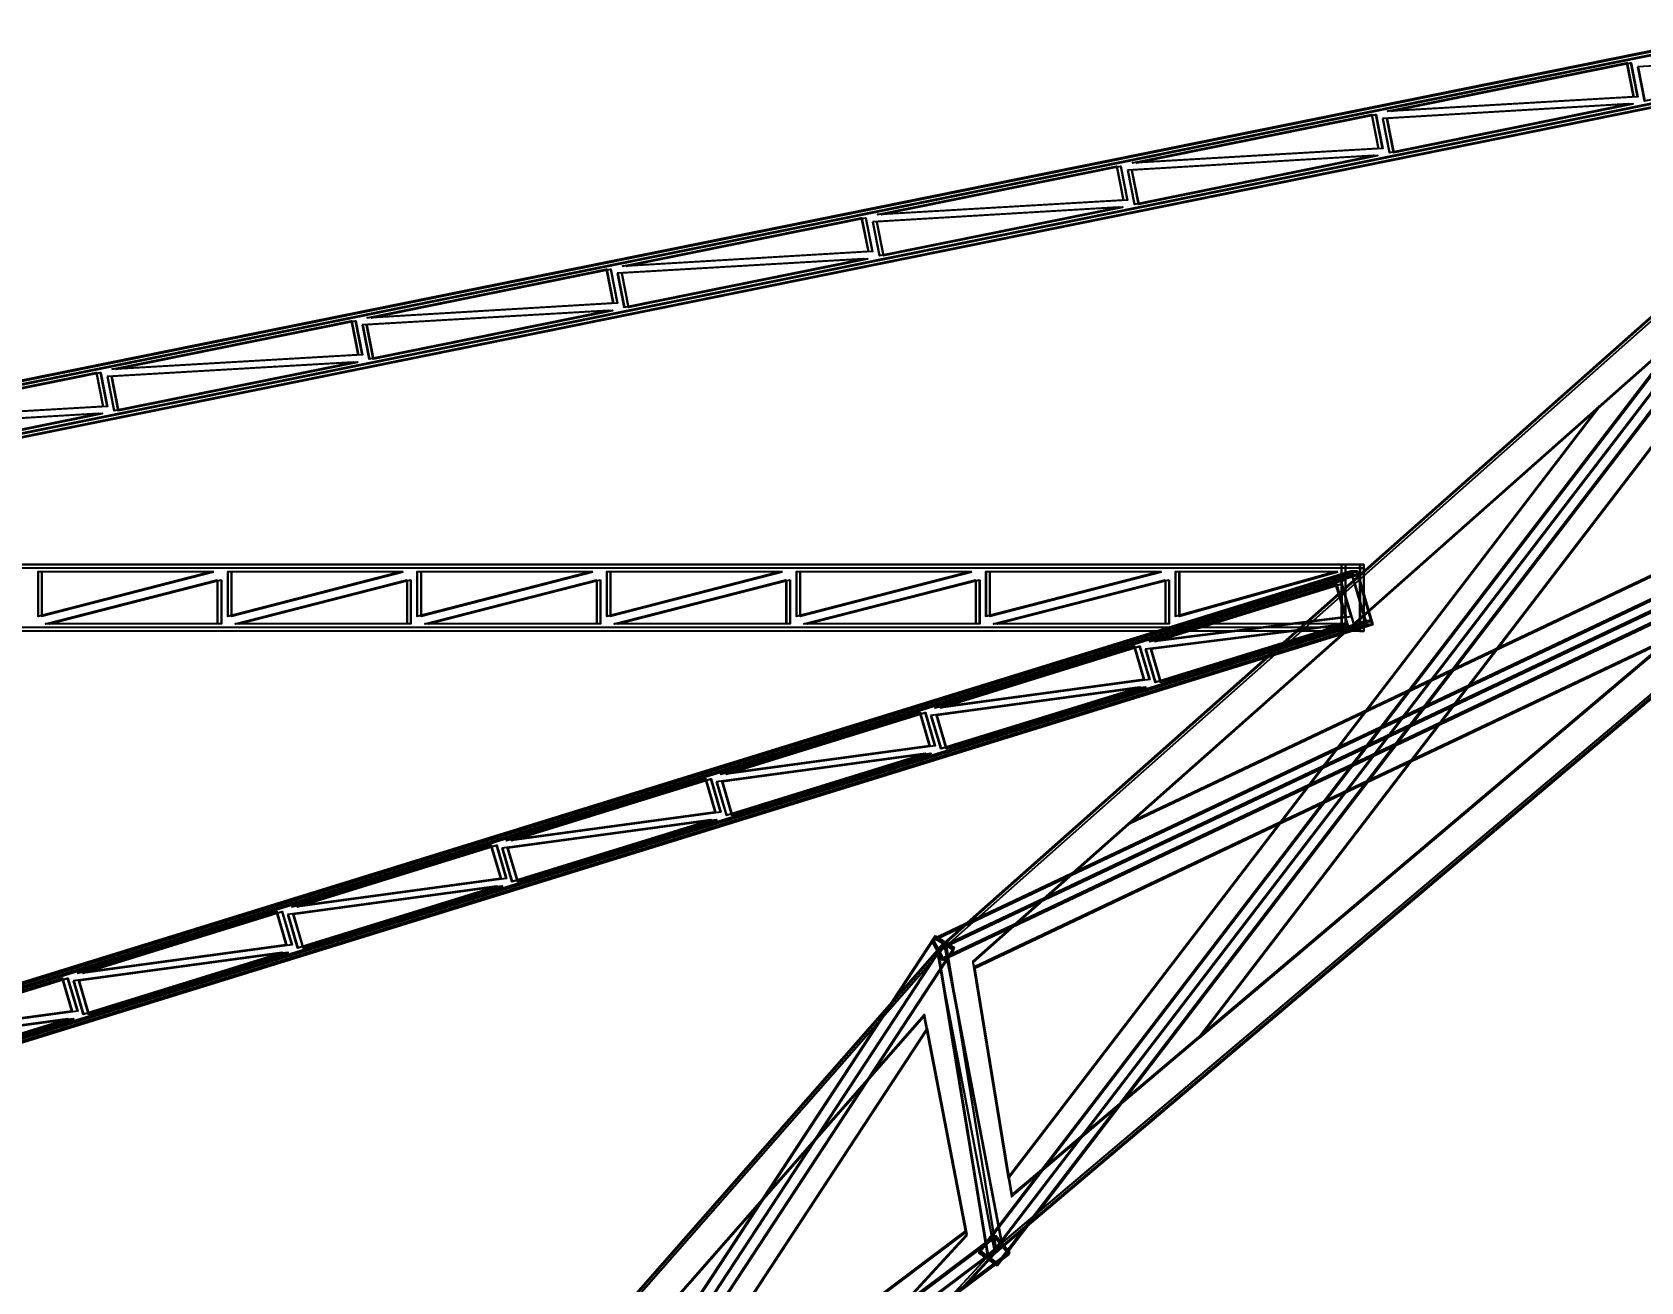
# Model space of a CAD drawing. Header units: millimetres. Extents: x -84906 to 117550, y -3000 to 338000.
# Drawn here: x -24158 to -15471, y 28662 to 35411 of the extents above; entities that cross this region are included whole.
import ezdxf

# ---------------------------------------------------------------- set-up
doc = ezdxf.new("R2010")
doc.units = ezdxf.units.MM
doc.layers.add('D-STR-DIM', color=7, linetype='Continuous', lineweight=13)
doc.layers.add('D-STR-STRC', color=7, linetype='Continuous', lineweight=25)
doc.styles.add('OpenSansCondensed-Light', font='OpenSansCondensed-Light.ttf')
doc.styles.add('TOWER_UNICODE', font='Arial Unicode.ttf')
doc.dimstyles.new('EZDXF', dxfattribs={"dimtxt": 0.25, "dimasz": 0.175, "dimexe": 0.375, "dimexo": 0.125, "dimgap": 0.1, "dimtad": 1, "dimlfac": 100, "dimzin": 12, "dimdsep": 46, "dimtxsty": 'OpenSansCondensed-Light', "dimblk": 'ARCHTICK', "dimcen": 2.5, "dimazin": 3, "dimtfac": 0.5, "dimtmove": 2, "dimatfit": 3})

# ---------------------------------------------------------------- blocks, each defined once
blk = doc.blocks.new('_ARCHTICK')
at = {"color": 0, "linetype": 'BYBLOCK', "const_width": 0.15}
blk.add_lwpolyline([(-0.5, -0.5), (0.5, 0.5)], dxfattribs=at)

msp = doc.modelspace()

# ---------------------------------------------------------------- linework, layer by layer
at = {"layer": 'D-STR-STRC'}
for points in [[(-29302.9, 32502.7), (-12774.6, 35847.1)], [(-29302.9, 32502.7), (-12774.6, 35847.1)], [(-29299, 32483), (-12770.8, 35827.5)], [(-29299, 32483), (-12770.8, 35827.5)], [(-29278.2, 32502.7), (-12749.9, 35847.1)], [(-29278.2, 32502.7), (-12749.9, 35847.1)], [(-29274.3, 32483), (-12746.1, 35827.5)], [(-29274.3, 32483), (-12746.1, 35827.5)], [(-29248.9, 32228.1), (-12720.6, 35572.5)], [(-29248.9, 32228.1), (-12720.6, 35572.5)], [(-29245, 32208.5), (-12716.7, 35552.9)], [(-29245, 32208.5), (-12716.7, 35552.9)], [(-29224.1, 32228.1), (-12695.9, 35572.5)], [(-29224.1, 32228.1), (-12695.9, 35572.5)], [(-29220.3, 32208.5), (-12692, 35552.9)], [(-29220.3, 32208.5), (-12692, 35552.9)], [(-19043.6, 28816.3), (-14484.7, 34767.5)], [(-14483.9, 34772.3), (-19042.8, 28821.1)], [(-19042, 28825.9), (-14483.1, 34777.1)], [(-14482.3, 34781.8), (-19041.2, 28830.6)], [(-19268.7, 30456.7), (-14434.9, 34740.4)], [(-14434.9, 34740.4), (-19268.7, 30456.7)], [(-19265.6, 30437.8), (-14432.1, 34721.5)], [(-14432.1, 34721.5), (-19265.6, 30437.8)], [(-18946.4, 28747.7), (-14387.6, 34698.9)], [(-14386.8, 34703.7), (-18945.7, 28752.5)], [(-18944.9, 28757.3), (-14386, 34708.5)], [(-14385.2, 34713.3), (-18944.1, 28762.1)], [(-19296.4, 30505.7), (-14187.7, 32925)], [(-14187, 32929.8), (-19295.6, 30510.5)], [(-19294.8, 30515.3), (-14186.2, 32934.5)], [(-14188.5, 32920.2), (-19297.1, 30500.9)], [(-18996.9, 28808.1), (-14162.9, 32894.9)], [(-14162.9, 32894.9), (-18996.9, 28808.1)], [(-18993.8, 28789.2), (-14160.1, 32876)], [(-14160.1, 32876), (-18993.8, 28789.2)], [(-14134, 32817.4), (-19242.6, 30398.2)], [(-19241.8, 30402.9), (-14133.2, 32822.2)], [(-14132.4, 32827), (-19241, 30407.7)], [(-19240.2, 30412.5), (-14131.6, 32831.8)], [(-30930.1, 28199.2), (-17036.6, 32499.2)], [(-30930.1, 28199.2), (-17036.6, 32499.2)], [(-30897, 28199.2), (-17003.5, 32499.2)], [(-30897, 28199.2), (-17003.5, 32499.2)], [(-16988.9, 32535.6), (-29272.7, 32535.6)], [(-16988.9, 32535.6), (-29272.7, 32535.6)], [(-16988.9, 32515.6), (-29272.7, 32515.6)], [(-16988.9, 32515.6), (-29272.7, 32515.6)], [(-16966.7, 32535.6), (-29250.5, 32535.6)], [(-16966.7, 32535.6), (-29250.5, 32535.6)], [(-16966.7, 32515.6), (-29250.5, 32515.6)], [(-16966.7, 32515.6), (-29250.5, 32515.6)], [(-17130, 32470.3), (-17036.6, 32499.2)], [(-17130, 32470.3), (-17036.6, 32499.2)], [(-17096.9, 32470.3), (-17003.5, 32499.2)], [(-17096.9, 32470.3), (-17003.5, 32499.2)], [(-16988.9, 32535.6), (-17088.1, 32535.6)], [(-16988.9, 32535.6), (-17088.1, 32535.6)], [(-16966.7, 32535.6), (-17065.9, 32535.6)], [(-16966.7, 32535.6), (-17065.9, 32535.6)], [(-30924.4, 28180), (-17031, 32480)], [(-30924.4, 28180), (-17031, 32480)], [(-30891.4, 28180), (-16997.9, 32480)], [(-30891.4, 28180), (-16997.9, 32480)], [(-30851.1, 27931.1), (-16957.7, 32231.1)], [(-30851.1, 27931.1), (-16957.7, 32231.1)], [(-30818.1, 27931.1), (-16924.6, 32231.1)], [(-30818.1, 27931.1), (-16924.6, 32231.1)], [(-30845.5, 27912), (-16952, 32212)], [(-30845.5, 27912), (-16952, 32212)], [(-30812.4, 27912), (-16919, 32212)], [(-30812.4, 27912), (-16919, 32212)], [(-16988.9, 32195.6), (-29272.7, 32195.6)], [(-16988.9, 32195.6), (-29272.7, 32195.6)], [(-16988.9, 32175.6), (-29272.7, 32175.6)], [(-16988.9, 32175.6), (-29272.7, 32175.6)], [(-16966.7, 32195.6), (-29250.5, 32195.6)], [(-16966.7, 32195.6), (-29250.5, 32195.6)], [(-16966.7, 32175.6), (-29250.5, 32175.6)], [(-16966.7, 32175.6), (-29250.5, 32175.6)], [(-16988.9, 32175.6), (-17088.1, 32175.6)], [(-16988.9, 32175.6), (-17088.1, 32175.6)], [(-16966.7, 32175.6), (-17065.9, 32175.6)], [(-16966.7, 32175.6), (-17065.9, 32175.6)], [(-17045.4, 32183.1), (-16952, 32212)], [(-17045.4, 32183.1), (-16952, 32212)], [(-17012.3, 32183.1), (-16919, 32212)], [(-17012.3, 32183.1), (-16919, 32212)], [(-24058.6, 24992.7), (-19232.1, 30492.2)], [(-19232.1, 30492.2), (-24058.6, 24992.7)], [(-23798.6, 23638.8), (-19284.5, 30515.9)], [(-19283.5, 30520.8), (-23797.6, 23643.7)], [(-23796.6, 23648.5), (-19282.5, 30525.6)], [(-19281.6, 30530.5), (-23795.7, 23653.4)], [(-19270.6, 30447.6), (-19232, 30491.6)], [(-19232, 30491.6), (-19270.6, 30447.6)], [(-19270.6, 30447.3), (-19232, 30491.3)], [(-19232, 30491.3), (-19270.6, 30447.3)], [(-19268.6, 30456.1), (-19224.5, 30495.1)], [(-19224.5, 30495.1), (-19268.6, 30456.1)], [(-19268.5, 30455.9), (-19224.5, 30494.9)], [(-19224.5, 30494.9), (-19268.5, 30455.9)], [(-24054.3, 24973.9), (-19228.5, 30473.4)], [(-19228.5, 30473.4), (-24054.3, 24973.9)], [(-23696.8, 23576.8), (-19182.7, 30453.8)], [(-19181.7, 30458.7), (-23695.8, 23581.6)], [(-23694.8, 23586.5), (-19180.7, 30463.5)], [(-19179.7, 30468.4), (-23693.8, 23591.3)], [(-18958.8, 28899.3), (-24097.7, 25030.5)], [(-24096.7, 25035.4), (-18957.9, 28904.2)], [(-18956.9, 28909), (-24095.7, 25040.2)], [(-24094.8, 25045.1), (-18955.9, 28913.9)], [(-23750.5, 23633.8), (-18923.3, 28880.2)], [(-18923.3, 28880.2), (-23750.5, 23633.8)], [(-23746.2, 23615.1), (-18919.7, 28861.5)], [(-18919.7, 28861.5), (-23746.2, 23615.1)], [(-18958.5, 28820.3), (-18919.9, 28862.3)], [(-18919.9, 28862.3), (-18958.5, 28820.3)], [(-18958.5, 28820.1), (-18919.8, 28862.1)], [(-18919.8, 28862.1), (-18958.5, 28820.1)], [(-18883.5, 28809), (-24022.4, 24940.2)], [(-24021.4, 24945.1), (-18882.6, 28813.9)], [(-18881.6, 28818.7), (-24020.5, 24949.9)], [(-24019.5, 24954.8), (-18880.6, 28823.6)], [(-18993.9, 28790), (-18949.9, 28827.3)], [(-18949.9, 28827.3), (-18993.9, 28790)], [(-18993.9, 28789.8), (-18949.9, 28827)], [(-18949.9, 28827), (-18993.9, 28789.8)]]:
    msp.add_lwpolyline(points, dxfattribs=at)
for points in [[(-29302.9, 32502.7), (-29245, 32208.5), (-12716.7, 35552.9), (-12774.6, 35847.1)], [(-29302.9, 32502.7), (-29245, 32208.5), (-12716.7, 35552.9), (-12774.6, 35847.1)], [(-29300.3, 32502.7), (-29242.4, 32208.5), (-12714.1, 35552.9), (-12772, 35847.1)], [(-29300.3, 32502.7), (-29242.4, 32208.5), (-12714.1, 35552.9), (-12772, 35847.1)], [(-29280.8, 32502.7), (-29222.9, 32208.5), (-12694.7, 35552.9), (-12752.6, 35847.1)], [(-29280.8, 32502.7), (-29222.9, 32208.5), (-12694.7, 35552.9), (-12752.6, 35847.1)], [(-29278.2, 32502.7), (-29220.3, 32208.5), (-12692, 35552.9), (-12749.9, 35847.1)], [(-29278.2, 32502.7), (-29220.3, 32208.5), (-12692, 35552.9), (-12749.9, 35847.1)], [(-15488.7, 35223.5), (-15452.6, 35040.1), (-14160.3, 35301.6)], [(-15488.7, 35223.5), (-15452.6, 35040.1), (-14160.3, 35301.6)], [(-15486, 35223.5), (-15449.9, 35040.1), (-14157.7, 35301.6)], [(-15486, 35223.5), (-15449.9, 35040.1), (-14157.7, 35301.6)], [(-16840.5, 34983.6), (-15548.2, 35245.1), (-15512.1, 35061.7)], [(-16840.5, 34983.6), (-15548.2, 35245.1), (-15512.1, 35061.7)], [(-16837.8, 34983.6), (-15545.6, 35245.1), (-15509.5, 35061.7)], [(-16837.8, 34983.6), (-15545.6, 35245.1), (-15509.5, 35061.7)], [(-16818.4, 34983.6), (-15526.2, 35245.1), (-15490.1, 35061.7)], [(-16818.4, 34983.6), (-15526.2, 35245.1), (-15490.1, 35061.7)], [(-16815.8, 34983.6), (-15523.5, 35245.1), (-15487.4, 35061.7)], [(-16815.8, 34983.6), (-15523.5, 35245.1), (-15487.4, 35061.7)], [(-16866, 34944.8), (-16829.9, 34761.4), (-15537.7, 35022.9)], [(-16866, 34944.8), (-16829.9, 34761.4), (-15537.7, 35022.9)], [(-16863.4, 34944.8), (-16827.3, 34761.4), (-15535, 35022.9)], [(-16863.4, 34944.8), (-16827.3, 34761.4), (-15535, 35022.9)], [(-16843.9, 34944.8), (-16807.8, 34761.4), (-15515.6, 35022.9)], [(-16843.9, 34944.8), (-16807.8, 34761.4), (-15515.6, 35022.9)], [(-16841.3, 34944.8), (-16805.2, 34761.4), (-15513, 35022.9)], [(-16841.3, 34944.8), (-16805.2, 34761.4), (-15513, 35022.9)], [(-18217.8, 34704.9), (-16925.6, 34966.4), (-16889.5, 34783)], [(-18217.8, 34704.9), (-16925.6, 34966.4), (-16889.5, 34783)], [(-18215.2, 34704.9), (-16923, 34966.4), (-16886.9, 34783)], [(-18215.2, 34704.9), (-16923, 34966.4), (-16886.9, 34783)], [(-18195.7, 34704.9), (-16903.5, 34966.4), (-16867.4, 34783)], [(-18195.7, 34704.9), (-16903.5, 34966.4), (-16867.4, 34783)], [(-18193.1, 34704.9), (-16900.9, 34966.4), (-16864.8, 34783)], [(-18193.1, 34704.9), (-16900.9, 34966.4), (-16864.8, 34783)], [(-19595.2, 34426.2), (-18302.9, 34687.7), (-18266.8, 34504.3)], [(-19595.2, 34426.2), (-18302.9, 34687.7), (-18266.8, 34504.3)], [(-19592.5, 34426.2), (-18300.3, 34687.7), (-18264.2, 34504.3)], [(-19592.5, 34426.2), (-18300.3, 34687.7), (-18264.2, 34504.3)], [(-19573.1, 34426.2), (-18280.9, 34687.7), (-18244.8, 34504.3)], [(-19573.1, 34426.2), (-18280.9, 34687.7), (-18244.8, 34504.3)], [(-19570.5, 34426.2), (-18278.2, 34687.7), (-18242.1, 34504.3)], [(-19570.5, 34426.2), (-18278.2, 34687.7), (-18242.1, 34504.3)], [(-18994.6, 28784.4), (-19269.5, 30451.9), (-14435.7, 34735.6)], [(-14160.9, 32871.2), (-14435.7, 34735.6), (-19269.5, 30451.9)], [(-19268.7, 30456.7), (-14160.1, 32876), (-14434.9, 34740.4)], [(-18993.8, 28789.2), (-19268.7, 30456.7), (-14434.9, 34740.4)], [(-14434.9, 34740.4), (-18993.8, 28789.2), (-19268.7, 30456.7)], [(-14160.1, 32876), (-14434.9, 34740.4), (-19268.7, 30456.7)], [(-19267.9, 30461.5), (-14159.3, 32880.8), (-14434.1, 34745.2)], [(-14434.1, 34745.2), (-18993, 28794), (-19267.9, 30461.5)], [(-18994.6, 28784.4), (-14435.7, 34735.6), (-14160.9, 32871.2)], [(-18993.8, 28789.2), (-14434.9, 34740.4), (-14160.1, 32876)], [(-14434.9, 34740.4), (-14160.1, 32876), (-18993.8, 28789.2)], [(-14434.1, 34745.2), (-14159.3, 32880.8), (-18993, 28794)], [(-18243.4, 34666.1), (-18207.3, 34482.7), (-16915, 34744.2)], [(-18243.4, 34666.1), (-18207.3, 34482.7), (-16915, 34744.2)], [(-18240.7, 34666.1), (-18204.6, 34482.7), (-16912.4, 34744.2)], [(-18240.7, 34666.1), (-18204.6, 34482.7), (-16912.4, 34744.2)], [(-18221.3, 34666.1), (-18185.2, 34482.7), (-16893, 34744.2)], [(-18221.3, 34666.1), (-18185.2, 34482.7), (-16893, 34744.2)], [(-18218.7, 34666.1), (-18182.6, 34482.7), (-16890.3, 34744.2)], [(-18218.7, 34666.1), (-18182.6, 34482.7), (-16890.3, 34744.2)], [(-20972.5, 34147.5), (-19680.3, 34409), (-19644.2, 34225.6)], [(-20972.5, 34147.5), (-19680.3, 34409), (-19644.2, 34225.6)], [(-20969.9, 34147.5), (-19677.7, 34409), (-19641.6, 34225.6)], [(-20969.9, 34147.5), (-19677.7, 34409), (-19641.6, 34225.6)], [(-20950.5, 34147.5), (-19658.2, 34409), (-19622.1, 34225.6)], [(-20950.5, 34147.5), (-19658.2, 34409), (-19622.1, 34225.6)], [(-20947.8, 34147.5), (-19655.6, 34409), (-19619.5, 34225.6)], [(-20947.8, 34147.5), (-19655.6, 34409), (-19619.5, 34225.6)], [(-19620.7, 34387.4), (-19584.6, 34204), (-18292.4, 34465.5)], [(-19620.7, 34387.4), (-19584.6, 34204), (-18292.4, 34465.5)], [(-19618.1, 34387.4), (-19582, 34204), (-18289.8, 34465.5)], [(-19618.1, 34387.4), (-19582, 34204), (-18289.8, 34465.5)], [(-19598.7, 34387.4), (-19562.6, 34204), (-18270.3, 34465.5)], [(-19598.7, 34387.4), (-19562.6, 34204), (-18270.3, 34465.5)], [(-19596, 34387.4), (-19559.9, 34204), (-18267.7, 34465.5)], [(-19596, 34387.4), (-19559.9, 34204), (-18267.7, 34465.5)], [(-14356.8, 32971.3), (-14565.2, 34384.8), (-18229.9, 31137.1)], [(-18229.1, 31141.9), (-14356, 32976.1), (-14564.4, 34389.6)], [(-14356, 32976.1), (-14564.4, 34389.6), (-18229.1, 31141.9)], [(-18228.3, 31146.7), (-14355.2, 32980.9), (-14563.6, 34394.4)], [(-17855.1, 29978.9), (-14551.4, 34291.6), (-14352.2, 32940.5)], [(-17854.3, 29983.7), (-14550.6, 34296.4), (-14351.4, 32945.3)], [(-14550.6, 34296.4), (-14351.4, 32945.3), (-17854.3, 29983.7)], [(-14549.8, 34301.2), (-14350.7, 32950.1), (-17853.5, 29988.5)], [(-20998.1, 34108.7), (-20962, 33925.3), (-19669.7, 34186.8)], [(-20998.1, 34108.7), (-20962, 33925.3), (-19669.7, 34186.8)], [(-20995.4, 34108.7), (-20959.3, 33925.3), (-19667.1, 34186.8)], [(-20995.4, 34108.7), (-20959.3, 33925.3), (-19667.1, 34186.8)], [(-20976, 34108.7), (-20939.9, 33925.3), (-19647.7, 34186.8)], [(-20976, 34108.7), (-20939.9, 33925.3), (-19647.7, 34186.8)], [(-20973.4, 34108.7), (-20937.3, 33925.3), (-19645, 34186.8)], [(-20973.4, 34108.7), (-20937.3, 33925.3), (-19645, 34186.8)], [(-22349.9, 33868.8), (-21057.7, 34130.3), (-21021.6, 33946.9)], [(-22349.9, 33868.8), (-21057.7, 34130.3), (-21021.6, 33946.9)], [(-22347.3, 33868.8), (-21055, 34130.3), (-21018.9, 33946.9)], [(-22347.3, 33868.8), (-21055, 34130.3), (-21018.9, 33946.9)], [(-22327.8, 33868.8), (-21035.6, 34130.3), (-20999.5, 33946.9)], [(-22327.8, 33868.8), (-21035.6, 34130.3), (-20999.5, 33946.9)], [(-22325.2, 33868.8), (-21032.9, 34130.3), (-20996.8, 33946.9)], [(-22325.2, 33868.8), (-21032.9, 34130.3), (-20996.8, 33946.9)], [(-22375.4, 33830), (-22339.3, 33646.6), (-21047.1, 33908.1)], [(-22375.4, 33830), (-22339.3, 33646.6), (-21047.1, 33908.1)], [(-22372.8, 33830), (-22336.7, 33646.6), (-21044.5, 33908.1)], [(-22372.8, 33830), (-22336.7, 33646.6), (-21044.5, 33908.1)], [(-22353.4, 33830), (-22317.3, 33646.6), (-21025, 33908.1)], [(-22353.4, 33830), (-22317.3, 33646.6), (-21025, 33908.1)], [(-22350.7, 33830), (-22314.6, 33646.6), (-21022.4, 33908.1)], [(-22350.7, 33830), (-22314.6, 33646.6), (-21022.4, 33908.1)], [(-23727.2, 33590.1), (-22435, 33851.6), (-22398.9, 33668.2)], [(-23727.2, 33590.1), (-22435, 33851.6), (-22398.9, 33668.2)], [(-23724.6, 33590.1), (-22432.4, 33851.6), (-22396.3, 33668.2)], [(-23724.6, 33590.1), (-22432.4, 33851.6), (-22396.3, 33668.2)], [(-23705.2, 33590.1), (-22412.9, 33851.6), (-22376.8, 33668.2)], [(-23705.2, 33590.1), (-22412.9, 33851.6), (-22376.8, 33668.2)], [(-23702.5, 33590.1), (-22410.3, 33851.6), (-22374.2, 33668.2)], [(-23702.5, 33590.1), (-22410.3, 33851.6), (-22374.2, 33668.2)], [(-23752.8, 33551.3), (-23716.7, 33367.9), (-22424.5, 33629.4)], [(-23752.8, 33551.3), (-23716.7, 33367.9), (-22424.5, 33629.4)], [(-23750.2, 33551.3), (-23714.1, 33367.9), (-22421.8, 33629.4)], [(-23750.2, 33551.3), (-23714.1, 33367.9), (-22421.8, 33629.4)], [(-23730.7, 33551.3), (-23694.6, 33367.9), (-22402.4, 33629.4)], [(-23730.7, 33551.3), (-23694.6, 33367.9), (-22402.4, 33629.4)], [(-23728.1, 33551.3), (-23692, 33367.9), (-22399.7, 33629.4)], [(-23728.1, 33551.3), (-23692, 33367.9), (-22399.7, 33629.4)], [(-25104.6, 33311.4), (-23812.4, 33572.9), (-23776.3, 33389.5)], [(-25104.6, 33311.4), (-23812.4, 33572.9), (-23776.3, 33389.5)], [(-25102, 33311.4), (-23809.7, 33572.9), (-23773.6, 33389.5)], [(-25102, 33311.4), (-23809.7, 33572.9), (-23773.6, 33389.5)], [(-25082.5, 33311.4), (-23790.3, 33572.9), (-23754.2, 33389.5)], [(-25082.5, 33311.4), (-23790.3, 33572.9), (-23754.2, 33389.5)], [(-25079.9, 33311.4), (-23787.7, 33572.9), (-23751.6, 33389.5)], [(-25079.9, 33311.4), (-23787.7, 33572.9), (-23751.6, 33389.5)], [(-18884.9, 29220.5), (-19077.1, 30386.3), (-15697.7, 33381.2)], [(-18884.1, 29225.3), (-19076.3, 30391.1), (-15696.9, 33386)], [(-15696.9, 33386), (-18884.1, 29225.3), (-19076.3, 30391.1)], [(-15696.1, 33390.8), (-18883.3, 29230.1), (-19075.5, 30395.9)], [(-25130.2, 33272.6), (-25094.1, 33089.2), (-23801.8, 33350.7)], [(-25130.2, 33272.6), (-25094.1, 33089.2), (-23801.8, 33350.7)], [(-25127.5, 33272.6), (-25091.4, 33089.2), (-23799.2, 33350.7)], [(-25127.5, 33272.6), (-25091.4, 33089.2), (-23799.2, 33350.7)], [(-25108.1, 33272.6), (-25072, 33089.2), (-23779.7, 33350.7)], [(-25108.1, 33272.6), (-25072, 33089.2), (-23779.7, 33350.7)], [(-25105.4, 33272.6), (-25069.3, 33089.2), (-23777.1, 33350.7)], [(-25105.4, 33272.6), (-25069.3, 33089.2), (-23777.1, 33350.7)], [(-14160.9, 32871.2), (-19269.5, 30451.9), (-18994.6, 28784.4)], [(-19268.7, 30456.7), (-18993.8, 28789.2), (-14160.1, 32876)], [(-14160.1, 32876), (-19268.7, 30456.7), (-18993.8, 28789.2)], [(-19267.9, 30461.5), (-18993, 28794), (-14159.3, 32880.8)], [(-30930.1, 28199.2), (-30845.5, 27912), (-16952, 32212), (-17036.6, 32499.2)], [(-30930.1, 28199.2), (-30845.5, 27912), (-16952, 32212), (-17036.6, 32499.2)], [(-30926.5, 28199.2), (-30842, 27912), (-16948.5, 32212), (-17033.1, 32499.2)], [(-30926.5, 28199.2), (-30842, 27912), (-16948.5, 32212), (-17033.1, 32499.2)], [(-30900.5, 28199.2), (-30816, 27912), (-16922.5, 32212), (-17007.1, 32499.2)], [(-30900.5, 28199.2), (-30816, 27912), (-16922.5, 32212), (-17007.1, 32499.2)], [(-30897, 28199.2), (-30812.4, 27912), (-16919, 32212), (-17003.5, 32499.2)], [(-30897, 28199.2), (-30812.4, 27912), (-16919, 32212), (-17003.5, 32499.2)], [(-16988.9, 32535.6), (-16988.9, 32175.6), (-29272.7, 32175.6), (-29272.7, 32535.6)], [(-16988.9, 32535.6), (-16988.9, 32175.6), (-29272.7, 32175.6), (-29272.7, 32535.6)], [(-16986.9, 32535.6), (-16986.9, 32175.6), (-29270.7, 32175.6), (-29270.7, 32535.6)], [(-16986.9, 32535.6), (-16986.9, 32175.6), (-29270.7, 32175.6), (-29270.7, 32535.6)], [(-16968.6, 32535.6), (-16968.6, 32175.6), (-29252.4, 32175.6), (-29252.4, 32535.6)], [(-16968.6, 32535.6), (-16968.6, 32175.6), (-29252.4, 32175.6), (-29252.4, 32535.6)], [(-16966.7, 32535.6), (-16966.7, 32175.6), (-29250.5, 32175.6), (-29250.5, 32535.6)], [(-16966.7, 32535.6), (-16966.7, 32175.6), (-29250.5, 32175.6), (-29250.5, 32535.6)], [(-23199.8, 32495.6), (-24127.2, 32495.6), (-24127.2, 32257.6)], [(-23199.8, 32495.6), (-24127.2, 32495.6), (-24127.2, 32257.6)], [(-23197.8, 32495.6), (-24125.2, 32495.6), (-24125.2, 32257.6)], [(-23197.8, 32495.6), (-24125.2, 32495.6), (-24125.2, 32257.6)], [(-23179.5, 32495.6), (-24106.9, 32495.6), (-24106.9, 32257.6)], [(-23179.5, 32495.6), (-24106.9, 32495.6), (-24106.9, 32257.6)], [(-23177.5, 32495.6), (-24104.9, 32495.6), (-24104.9, 32257.6)], [(-23177.5, 32495.6), (-24104.9, 32495.6), (-24104.9, 32257.6)], [(-22176.1, 32495.6), (-23103.5, 32495.6), (-23103.5, 32257.6)], [(-22176.1, 32495.6), (-23103.5, 32495.6), (-23103.5, 32257.6)], [(-22174.1, 32495.6), (-23101.5, 32495.6), (-23101.5, 32257.6)], [(-22174.1, 32495.6), (-23101.5, 32495.6), (-23101.5, 32257.6)], [(-22155.9, 32495.6), (-23083.2, 32495.6), (-23083.2, 32257.6)], [(-22155.9, 32495.6), (-23083.2, 32495.6), (-23083.2, 32257.6)], [(-22153.9, 32495.6), (-23081.3, 32495.6), (-23081.3, 32257.6)], [(-22153.9, 32495.6), (-23081.3, 32495.6), (-23081.3, 32257.6)], [(-21152.5, 32495.6), (-22079.9, 32495.6), (-22079.9, 32257.6)], [(-21152.5, 32495.6), (-22079.9, 32495.6), (-22079.9, 32257.6)], [(-21150.5, 32495.6), (-22077.9, 32495.6), (-22077.9, 32257.6)], [(-21150.5, 32495.6), (-22077.9, 32495.6), (-22077.9, 32257.6)], [(-21132.2, 32495.6), (-22059.6, 32495.6), (-22059.6, 32257.6)], [(-21132.2, 32495.6), (-22059.6, 32495.6), (-22059.6, 32257.6)], [(-21130.2, 32495.6), (-22057.6, 32495.6), (-22057.6, 32257.6)], [(-21130.2, 32495.6), (-22057.6, 32495.6), (-22057.6, 32257.6)], [(-20128.8, 32495.6), (-21056.2, 32495.6), (-21056.2, 32257.6)], [(-20128.8, 32495.6), (-21056.2, 32495.6), (-21056.2, 32257.6)], [(-20126.8, 32495.6), (-21054.2, 32495.6), (-21054.2, 32257.6)], [(-20126.8, 32495.6), (-21054.2, 32495.6), (-21054.2, 32257.6)], [(-20108.6, 32495.6), (-21035.9, 32495.6), (-21035.9, 32257.6)], [(-20108.6, 32495.6), (-21035.9, 32495.6), (-21035.9, 32257.6)], [(-20106.6, 32495.6), (-21034, 32495.6), (-21034, 32257.6)], [(-20106.6, 32495.6), (-21034, 32495.6), (-21034, 32257.6)], [(-19105.2, 32495.6), (-20032.6, 32495.6), (-20032.6, 32257.6)], [(-19105.2, 32495.6), (-20032.6, 32495.6), (-20032.6, 32257.6)], [(-19103.2, 32495.6), (-20030.6, 32495.6), (-20030.6, 32257.6)], [(-19103.2, 32495.6), (-20030.6, 32495.6), (-20030.6, 32257.6)], [(-19084.9, 32495.6), (-20012.3, 32495.6), (-20012.3, 32257.6)], [(-19084.9, 32495.6), (-20012.3, 32495.6), (-20012.3, 32257.6)], [(-19082.9, 32495.6), (-20010.3, 32495.6), (-20010.3, 32257.6)], [(-19082.9, 32495.6), (-20010.3, 32495.6), (-20010.3, 32257.6)], [(-18081.5, 32495.6), (-19008.9, 32495.6), (-19008.9, 32257.6)], [(-18081.5, 32495.6), (-19008.9, 32495.6), (-19008.9, 32257.6)], [(-18079.5, 32495.6), (-19006.9, 32495.6), (-19006.9, 32257.6)], [(-18079.5, 32495.6), (-19006.9, 32495.6), (-19006.9, 32257.6)], [(-18061.2, 32495.6), (-18988.6, 32495.6), (-18988.6, 32257.6)], [(-18061.2, 32495.6), (-18988.6, 32495.6), (-18988.6, 32257.6)], [(-18059.3, 32495.6), (-18986.7, 32495.6), (-18986.7, 32257.6)], [(-18059.3, 32495.6), (-18986.7, 32495.6), (-18986.7, 32257.6)], [(-17129.8, 32495.6), (-17985.3, 32495.6), (-17985.3, 32257.6)], [(-17129.8, 32495.6), (-17985.3, 32495.6), (-17985.3, 32257.6)], [(-17127.8, 32495.6), (-17983.3, 32495.6), (-17983.3, 32257.6)], [(-17127.8, 32495.6), (-17983.3, 32495.6), (-17983.3, 32257.6)], [(-17109.5, 32495.6), (-17965, 32495.6), (-17965, 32257.6)], [(-17109.5, 32495.6), (-17965, 32495.6), (-17965, 32257.6)], [(-17107.6, 32495.6), (-17963, 32495.6), (-17963, 32257.6)], [(-17107.6, 32495.6), (-17963, 32495.6), (-17963, 32257.6)], [(-17065.9, 32535.6), (-17088.1, 32535.6), (-17088.1, 32175.6), (-17065.9, 32175.6)], [(-17088.1, 32535.6), (-17065.9, 32535.6), (-17065.9, 32175.6), (-17088.1, 32175.6)], [(-17036.6, 32499.2), (-17003.5, 32499.2), (-16997.9, 32480), (-17031, 32480)], [(-17036.6, 32499.2), (-17003.5, 32499.2), (-16919, 32212), (-16952, 32212)], [(-17003.5, 32499.2), (-17036.6, 32499.2), (-17031, 32480), (-16997.9, 32480)], [(-17003.5, 32499.2), (-17036.6, 32499.2), (-16952, 32212), (-16919, 32212)], [(-16966.7, 32535.6), (-16988.9, 32535.6), (-16988.9, 32515.6), (-16966.7, 32515.6)], [(-16966.7, 32535.6), (-16988.9, 32535.6), (-16988.9, 32175.6), (-16966.7, 32175.6)], [(-16988.9, 32535.6), (-16966.7, 32535.6), (-16966.7, 32515.6), (-16988.9, 32515.6)], [(-16988.9, 32535.6), (-16966.7, 32535.6), (-16966.7, 32175.6), (-16988.9, 32175.6)], [(-23158.1, 32453.6), (-23158.1, 32215.6), (-24085.5, 32215.6)], [(-23158.1, 32453.6), (-23158.1, 32215.6), (-24085.5, 32215.6)], [(-23156.1, 32453.6), (-23156.1, 32215.6), (-24083.5, 32215.6)], [(-23156.1, 32453.6), (-23156.1, 32215.6), (-24083.5, 32215.6)], [(-23137.8, 32453.6), (-23137.8, 32215.6), (-24065.2, 32215.6)], [(-23137.8, 32453.6), (-23137.8, 32215.6), (-24065.2, 32215.6)], [(-23135.9, 32453.6), (-23135.9, 32215.6), (-24063.2, 32215.6)], [(-23135.9, 32453.6), (-23135.9, 32215.6), (-24063.2, 32215.6)], [(-22134.4, 32453.6), (-22134.4, 32215.6), (-23061.8, 32215.6)], [(-22134.4, 32453.6), (-22134.4, 32215.6), (-23061.8, 32215.6)], [(-22132.5, 32453.6), (-22132.5, 32215.6), (-23059.9, 32215.6)], [(-22132.5, 32453.6), (-22132.5, 32215.6), (-23059.9, 32215.6)], [(-22114.2, 32453.6), (-22114.2, 32215.6), (-23041.6, 32215.6)], [(-22114.2, 32453.6), (-22114.2, 32215.6), (-23041.6, 32215.6)], [(-22112.2, 32453.6), (-22112.2, 32215.6), (-23039.6, 32215.6)], [(-22112.2, 32453.6), (-22112.2, 32215.6), (-23039.6, 32215.6)], [(-21110.8, 32453.6), (-21110.8, 32215.6), (-22038.2, 32215.6)], [(-21110.8, 32453.6), (-21110.8, 32215.6), (-22038.2, 32215.6)], [(-21108.8, 32453.6), (-21108.8, 32215.6), (-22036.2, 32215.6)], [(-21108.8, 32453.6), (-21108.8, 32215.6), (-22036.2, 32215.6)], [(-21090.5, 32453.6), (-21090.5, 32215.6), (-22017.9, 32215.6)], [(-21090.5, 32453.6), (-21090.5, 32215.6), (-22017.9, 32215.6)], [(-21088.5, 32453.6), (-21088.5, 32215.6), (-22015.9, 32215.6)], [(-21088.5, 32453.6), (-21088.5, 32215.6), (-22015.9, 32215.6)], [(-20087.1, 32453.6), (-20087.1, 32215.6), (-21014.5, 32215.6)], [(-20087.1, 32453.6), (-20087.1, 32215.6), (-21014.5, 32215.6)], [(-20085.2, 32453.6), (-20085.2, 32215.6), (-21012.6, 32215.6)], [(-20085.2, 32453.6), (-20085.2, 32215.6), (-21012.6, 32215.6)], [(-20066.9, 32453.6), (-20066.9, 32215.6), (-20994.3, 32215.6)], [(-20066.9, 32453.6), (-20066.9, 32215.6), (-20994.3, 32215.6)], [(-20064.9, 32453.6), (-20064.9, 32215.6), (-20992.3, 32215.6)], [(-20064.9, 32453.6), (-20064.9, 32215.6), (-20992.3, 32215.6)], [(-19063.5, 32453.6), (-19063.5, 32215.6), (-19990.9, 32215.6)], [(-19063.5, 32453.6), (-19063.5, 32215.6), (-19990.9, 32215.6)], [(-19061.5, 32453.6), (-19061.5, 32215.6), (-19988.9, 32215.6)], [(-19061.5, 32453.6), (-19061.5, 32215.6), (-19988.9, 32215.6)], [(-19043.2, 32453.6), (-19043.2, 32215.6), (-19970.6, 32215.6)], [(-19043.2, 32453.6), (-19043.2, 32215.6), (-19970.6, 32215.6)], [(-19041.2, 32453.6), (-19041.2, 32215.6), (-19968.6, 32215.6)], [(-19041.2, 32453.6), (-19041.2, 32215.6), (-19968.6, 32215.6)], [(-18039.8, 32453.6), (-18039.8, 32215.6), (-18967.2, 32215.6)], [(-18039.8, 32453.6), (-18039.8, 32215.6), (-18967.2, 32215.6)], [(-18037.9, 32453.6), (-18037.9, 32215.6), (-18965.3, 32215.6)], [(-18037.9, 32453.6), (-18037.9, 32215.6), (-18965.3, 32215.6)], [(-18019.6, 32453.6), (-18019.6, 32215.6), (-18947, 32215.6)], [(-18019.6, 32453.6), (-18019.6, 32215.6), (-18947, 32215.6)], [(-18017.6, 32453.6), (-18017.6, 32215.6), (-18945, 32215.6)], [(-18017.6, 32453.6), (-18017.6, 32215.6), (-18945, 32215.6)], [(-18126.6, 32120), (-17118.7, 32432), (-17066, 32252.9)], [(-18126.6, 32120), (-17118.7, 32432), (-17066, 32252.9)], [(-18123.1, 32120), (-17115.2, 32432), (-17062.5, 32252.9)], [(-18123.1, 32120), (-17115.2, 32432), (-17062.5, 32252.9)], [(-18097.1, 32120), (-17089.2, 32432), (-17036.4, 32252.9)], [(-18097.1, 32120), (-17089.2, 32432), (-17036.4, 32252.9)], [(-18093.5, 32120), (-17085.6, 32432), (-17032.9, 32252.9)], [(-18093.5, 32120), (-17085.6, 32432), (-17032.9, 32252.9)], [(-17088.1, 32453.6), (-17088.1, 32215.6), (-17943.6, 32215.6)], [(-17088.1, 32453.6), (-17088.1, 32215.6), (-17943.6, 32215.6)], [(-17086.2, 32453.6), (-17086.2, 32215.6), (-17941.6, 32215.6)], [(-17086.2, 32453.6), (-17086.2, 32215.6), (-17941.6, 32215.6)], [(-17067.9, 32453.6), (-17067.9, 32215.6), (-17923.3, 32215.6)], [(-17067.9, 32453.6), (-17067.9, 32215.6), (-17923.3, 32215.6)], [(-17065.9, 32453.6), (-17065.9, 32215.6), (-17921.3, 32215.6)], [(-17065.9, 32453.6), (-17065.9, 32215.6), (-17921.3, 32215.6)], [(-17130, 32470.3), (-17096.9, 32470.3), (-17012.3, 32183.1), (-17045.4, 32183.1)], [(-17096.9, 32470.3), (-17130, 32470.3), (-17045.4, 32183.1), (-17012.3, 32183.1)], [(-16957.7, 32231.1), (-16924.6, 32231.1), (-16919, 32212), (-16952, 32212)], [(-16924.6, 32231.1), (-16957.7, 32231.1), (-16952, 32212), (-16919, 32212)], [(-19070.8, 30357.6), (-18867.9, 29126.8), (-15300.1, 32143.2)], [(-15300.1, 32143.2), (-19070.8, 30357.6), (-18867.9, 29126.8)], [(-19070, 30362.4), (-18867.1, 29131.5), (-15299.3, 32148)], [(-18148.1, 32078.9), (-18095.4, 31899.9), (-17087.5, 32211.8)], [(-18148.1, 32078.9), (-18095.4, 31899.9), (-17087.5, 32211.8)], [(-18144.6, 32078.9), (-18091.9, 31899.9), (-17084, 32211.8)], [(-18144.6, 32078.9), (-18091.9, 31899.9), (-17084, 32211.8)], [(-18118.6, 32078.9), (-18065.9, 31899.9), (-17058, 32211.8)], [(-18118.6, 32078.9), (-18065.9, 31899.9), (-17058, 32211.8)], [(-18115.1, 32078.9), (-18062.3, 31899.9), (-17054.4, 32211.8)], [(-18115.1, 32078.9), (-18062.3, 31899.9), (-17054.4, 32211.8)], [(-16966.7, 32195.6), (-16988.9, 32195.6), (-16988.9, 32175.6), (-16966.7, 32175.6)], [(-16988.9, 32195.6), (-16966.7, 32195.6), (-16966.7, 32175.6), (-16988.9, 32175.6)], [(-19284.4, 31761.7), (-18208.8, 32094.6), (-18156.1, 31915.6)], [(-19284.4, 31761.7), (-18208.8, 32094.6), (-18156.1, 31915.6)], [(-19280.9, 31761.7), (-18205.3, 32094.6), (-18152.5, 31915.6)], [(-19280.9, 31761.7), (-18205.3, 32094.6), (-18152.5, 31915.6)], [(-19254.9, 31761.7), (-18179.2, 32094.6), (-18126.5, 31915.6)], [(-19254.9, 31761.7), (-18179.2, 32094.6), (-18126.5, 31915.6)], [(-19251.3, 31761.7), (-18175.7, 32094.6), (-18123, 31915.6)], [(-19251.3, 31761.7), (-18175.7, 32094.6), (-18123, 31915.6)], [(-15300.9, 32138.5), (-19071.6, 30352.8), (-18868.7, 29122)], [(-19305.9, 31720.6), (-19253.2, 31541.5), (-18177.6, 31874.4)], [(-19305.9, 31720.6), (-19253.2, 31541.5), (-18177.6, 31874.4)], [(-19302.4, 31720.6), (-19249.7, 31541.5), (-18174.1, 31874.4)], [(-19302.4, 31720.6), (-19249.7, 31541.5), (-18174.1, 31874.4)], [(-19276.4, 31720.6), (-19223.7, 31541.5), (-18148, 31874.4)], [(-19276.4, 31720.6), (-19223.7, 31541.5), (-18148, 31874.4)], [(-19272.8, 31720.6), (-19220.1, 31541.5), (-18144.5, 31874.4)], [(-19272.8, 31720.6), (-19220.1, 31541.5), (-18144.5, 31874.4)], [(-20442.2, 31403.3), (-19366.6, 31736.2), (-19313.9, 31557.2)], [(-20442.2, 31403.3), (-19366.6, 31736.2), (-19313.9, 31557.2)], [(-20438.7, 31403.3), (-19363, 31736.2), (-19310.3, 31557.2)], [(-20438.7, 31403.3), (-19363, 31736.2), (-19310.3, 31557.2)], [(-20412.7, 31403.3), (-19337, 31736.2), (-19284.3, 31557.2)], [(-20412.7, 31403.3), (-19337, 31736.2), (-19284.3, 31557.2)], [(-20409.1, 31403.3), (-19333.5, 31736.2), (-19280.8, 31557.2)], [(-20409.1, 31403.3), (-19333.5, 31736.2), (-19280.8, 31557.2)], [(-20463.7, 31362.2), (-20411, 31183.2), (-19335.4, 31516.1)], [(-20463.7, 31362.2), (-20411, 31183.2), (-19335.4, 31516.1)], [(-20460.2, 31362.2), (-20407.5, 31183.2), (-19331.8, 31516.1)], [(-20460.2, 31362.2), (-20407.5, 31183.2), (-19331.8, 31516.1)], [(-20434.2, 31362.2), (-20381.5, 31183.2), (-19305.8, 31516.1)], [(-20434.2, 31362.2), (-20381.5, 31183.2), (-19305.8, 31516.1)], [(-20430.6, 31362.2), (-20377.9, 31183.2), (-19302.3, 31516.1)], [(-20430.6, 31362.2), (-20377.9, 31183.2), (-19302.3, 31516.1)], [(-21600, 31045), (-20524.4, 31377.9), (-20471.6, 31198.9)], [(-21600, 31045), (-20524.4, 31377.9), (-20471.6, 31198.9)], [(-21596.5, 31045), (-20520.8, 31377.9), (-20468.1, 31198.9)], [(-21596.5, 31045), (-20520.8, 31377.9), (-20468.1, 31198.9)], [(-21570.4, 31045), (-20494.8, 31377.9), (-20442.1, 31198.9)], [(-21570.4, 31045), (-20494.8, 31377.9), (-20442.1, 31198.9)], [(-21566.9, 31045), (-20491.3, 31377.9), (-20438.6, 31198.9)], [(-21566.9, 31045), (-20491.3, 31377.9), (-20438.6, 31198.9)], [(-21621.5, 31003.9), (-21568.8, 30824.9), (-20493.2, 31157.8)], [(-21621.5, 31003.9), (-21568.8, 30824.9), (-20493.2, 31157.8)], [(-21618, 31003.9), (-21565.2, 30824.9), (-20489.6, 31157.8)], [(-21618, 31003.9), (-21565.2, 30824.9), (-20489.6, 31157.8)], [(-21592, 31003.9), (-21539.2, 30824.9), (-20463.6, 31157.8)], [(-21592, 31003.9), (-21539.2, 30824.9), (-20463.6, 31157.8)], [(-21588.4, 31003.9), (-21535.7, 30824.9), (-20460.1, 31157.8)], [(-21588.4, 31003.9), (-21535.7, 30824.9), (-20460.1, 31157.8)], [(-22757.8, 30686.7), (-21682.2, 31019.6), (-21629.4, 30840.6)], [(-22757.8, 30686.7), (-21682.2, 31019.6), (-21629.4, 30840.6)], [(-22754.2, 30686.7), (-21678.6, 31019.6), (-21625.9, 30840.6)], [(-22754.2, 30686.7), (-21678.6, 31019.6), (-21625.9, 30840.6)], [(-22728.2, 30686.7), (-21652.6, 31019.6), (-21599.9, 30840.6)], [(-22728.2, 30686.7), (-21652.6, 31019.6), (-21599.9, 30840.6)], [(-22724.7, 30686.7), (-21649.1, 31019.6), (-21596.4, 30840.6)], [(-22724.7, 30686.7), (-21649.1, 31019.6), (-21596.4, 30840.6)], [(-22779.3, 30645.6), (-22726.6, 30466.5), (-21650.9, 30799.4)], [(-22779.3, 30645.6), (-22726.6, 30466.5), (-21650.9, 30799.4)], [(-22775.8, 30645.6), (-22723, 30466.5), (-21647.4, 30799.4)], [(-22775.8, 30645.6), (-22723, 30466.5), (-21647.4, 30799.4)], [(-22749.7, 30645.6), (-22697, 30466.5), (-21621.4, 30799.4)], [(-22749.7, 30645.6), (-22697, 30466.5), (-21621.4, 30799.4)], [(-22746.2, 30645.6), (-22693.5, 30466.5), (-21617.9, 30799.4)], [(-22746.2, 30645.6), (-22693.5, 30466.5), (-21617.9, 30799.4)], [(-23915.6, 30328.3), (-22839.9, 30661.2), (-22787.2, 30482.2)], [(-23915.6, 30328.3), (-22839.9, 30661.2), (-22787.2, 30482.2)], [(-23912, 30328.3), (-22836.4, 30661.2), (-22783.7, 30482.2)], [(-23912, 30328.3), (-22836.4, 30661.2), (-22783.7, 30482.2)], [(-23886, 30328.3), (-22810.4, 30661.2), (-22757.7, 30482.2)], [(-23886, 30328.3), (-22810.4, 30661.2), (-22757.7, 30482.2)], [(-23882.5, 30328.3), (-22806.9, 30661.2), (-22754.2, 30482.2)], [(-23882.5, 30328.3), (-22806.9, 30661.2), (-22754.2, 30482.2)], [(-24058.6, 24992.7), (-18919.7, 28861.5), (-19232.1, 30492.2)], [(-23746.2, 23615.1), (-24058.6, 24992.7), (-19232.1, 30492.2)], [(-19232.1, 30492.2), (-23746.2, 23615.1), (-24058.6, 24992.7)], [(-18919.7, 28861.5), (-19232.1, 30492.2), (-24058.6, 24992.7)], [(-24057.7, 24997.6), (-18918.8, 28866.4), (-19231.2, 30497.1)], [(-19231, 30496.9), (-23745.1, 23619.9), (-24057.5, 24997.4)], [(-23746.2, 23615.1), (-19232.1, 30492.2), (-18919.7, 28861.5)], [(-19232.1, 30492.2), (-18919.7, 28861.5), (-23746.2, 23615.1)], [(-19231.2, 30497.1), (-18918.9, 28866.4), (-23745.3, 23620)], [(-19242.6, 30398.2), (-19297.1, 30500.9), (-19295.6, 30510.5), (-19241, 30407.7)], [(-19294.8, 30515.3), (-19240.2, 30412.5), (-19241.8, 30402.9), (-19296.4, 30505.7)], [(-19182.7, 30453.8), (-19284.5, 30515.9), (-19282.5, 30525.6), (-19180.7, 30463.5)], [(-19281.6, 30530.5), (-19179.7, 30468.4), (-19181.7, 30458.7), (-19283.5, 30520.8)], [(-19228.5, 30473.4), (-19228.5, 30473.4), (-19232.1, 30492.2), (-19232.1, 30492.2)], [(-19228.5, 30473.4), (-19228.5, 30473.4), (-19232.1, 30492.2), (-19232.1, 30492.2)], [(-18919.8, 28862.1), (-18919.9, 28862.3), (-19232, 30491.6), (-19232, 30491.3)], [(-18919.8, 28862.1), (-18919.9, 28862.3), (-19232, 30491.6), (-19232, 30491.3)], [(-18949.9, 28827), (-18949.9, 28827.3), (-19224.5, 30495.1), (-19224.5, 30494.9)], [(-18949.9, 28827), (-18949.9, 28827.3), (-19224.5, 30495.1), (-19224.5, 30494.9)], [(-23747.3, 23610.3), (-24059.7, 24987.9), (-19233.2, 30487.4)], [(-18920.6, 28856.5), (-19233, 30487.2), (-24059.5, 24987.7)], [(-23937.1, 30287.2), (-23884.4, 30108.2), (-22808.7, 30441.1)], [(-23937.1, 30287.2), (-23884.4, 30108.2), (-22808.7, 30441.1)], [(-23933.5, 30287.2), (-23880.8, 30108.2), (-22805.2, 30441.1)], [(-23933.5, 30287.2), (-23880.8, 30108.2), (-22805.2, 30441.1)], [(-23907.5, 30287.2), (-23854.8, 30108.2), (-22779.2, 30441.1)], [(-23907.5, 30287.2), (-23854.8, 30108.2), (-22779.2, 30441.1)], [(-23904, 30287.2), (-23851.3, 30108.2), (-22775.7, 30441.1)], [(-23904, 30287.2), (-23851.3, 30108.2), (-22775.7, 30441.1)], [(-23747.1, 23610.2), (-19233, 30487.2), (-18920.6, 28856.5)], [(-18958.5, 28820.1), (-18958.5, 28820.3), (-19270.6, 30447.6), (-19270.6, 30447.3)], [(-18958.5, 28820.1), (-18958.5, 28820.3), (-19270.6, 30447.6), (-19270.6, 30447.3)], [(-19265.6, 30437.8), (-19265.6, 30437.8), (-19268.7, 30456.7), (-19268.7, 30456.7)], [(-19265.6, 30437.8), (-19265.6, 30437.8), (-19268.7, 30456.7), (-19268.7, 30456.7)], [(-18993.9, 28789.8), (-18993.9, 28790), (-19268.6, 30456.1), (-19268.5, 30455.9)], [(-18993.9, 28789.8), (-18993.9, 28790), (-19268.6, 30456.1), (-19268.5, 30455.9)], [(-25073.3, 29970), (-23997.7, 30302.9), (-23945, 30123.9)], [(-25073.3, 29970), (-23997.7, 30302.9), (-23945, 30123.9)], [(-25069.8, 29970), (-23994.2, 30302.9), (-23941.5, 30123.9)], [(-25069.8, 29970), (-23994.2, 30302.9), (-23941.5, 30123.9)], [(-25043.8, 29970), (-23968.2, 30302.9), (-23915.5, 30123.9)], [(-25043.8, 29970), (-23968.2, 30302.9), (-23915.5, 30123.9)], [(-25040.3, 29970), (-23964.7, 30302.9), (-23912, 30123.9)], [(-25040.3, 29970), (-23964.7, 30302.9), (-23912, 30123.9)], [(-25094.9, 29928.9), (-25042.1, 29749.9), (-23966.5, 30082.8)], [(-25094.9, 29928.9), (-25042.1, 29749.9), (-23966.5, 30082.8)], [(-25091.3, 29928.9), (-25038.6, 29749.9), (-23963, 30082.8)], [(-25091.3, 29928.9), (-25038.6, 29749.9), (-23963, 30082.8)], [(-25065.3, 29928.9), (-25012.6, 29749.9), (-23937, 30082.8)], [(-25065.3, 29928.9), (-25012.6, 29749.9), (-23937, 30082.8)], [(-25061.8, 29928.9), (-25009.1, 29749.9), (-23933.5, 30082.8)], [(-25061.8, 29928.9), (-25009.1, 29749.9), (-23933.5, 30082.8)], [(-19116.6, 28929.2), (-19340.1, 30095.8), (-22793.1, 26161.3)], [(-22792.2, 26166.2), (-19115.7, 28934.1), (-19339.2, 30100.8)], [(-19115.7, 28934.1), (-19339.2, 30100.8), (-22792.2, 26166.2)], [(-22791.3, 26171.2), (-19114.8, 28939), (-19338.3, 30105.7)], [(-22400.8, 25335.6), (-19325.7, 30020.5), (-19112.9, 28909.6)], [(-22400, 25340.5), (-19324.8, 30025.4), (-19112, 28914.5)], [(-19324.8, 30025.4), (-19112, 28914.5), (-22400, 25340.5)], [(-19324, 30030.3), (-19111.2, 28919.4), (-22399.1, 25345.4)], [(-18920.8, 28856.7), (-24059.6, 24987.9), (-23747.2, 23610.3)], [(-24058.6, 24992.7), (-23746.2, 23615.1), (-18919.7, 28861.5)], [(-18919.7, 28861.5), (-24058.6, 24992.7), (-23746.2, 23615.1)], [(-24057.6, 24997.4), (-23745.2, 23619.9), (-18918.7, 28866.2)], [(-18883.5, 28809), (-18958.8, 28899.3), (-18956.9, 28909), (-18881.6, 28818.7)], [(-18955.9, 28913.9), (-18880.6, 28823.6), (-18882.6, 28813.9), (-18957.9, 28904.2)], [(-18923.3, 28880.2), (-18923.3, 28880.2), (-18919.7, 28861.5), (-18919.7, 28861.5)], [(-18923.3, 28880.2), (-18923.3, 28880.2), (-18919.7, 28861.5), (-18919.7, 28861.5)], [(-18946.4, 28747.7), (-19043.6, 28816.3), (-19042, 28825.9), (-18944.9, 28757.3)], [(-19041.2, 28830.6), (-18944.1, 28762.1), (-18945.7, 28752.5), (-19042.8, 28821.1)], [(-18996.9, 28808.1), (-18996.9, 28808.1), (-18993.8, 28789.2), (-18993.8, 28789.2)], [(-18996.9, 28808.1), (-18996.9, 28808.1), (-18993.8, 28789.2), (-18993.8, 28789.2)]]:
    msp.add_lwpolyline(points, close=True, dxfattribs=at)

# ---------------------------------------------------------------- dimensions: what is measured, and where the dimension line sits
at = {"layer": 'D-STR-DIM'}
msp.add_linear_dim(base=(-79000, 0), p1=(0, 0), p2=(0, 333000), angle=90, dimstyle='EZDXF', override={"dimtxt": 4200, "dimasz": 1875, "dimexe": 1050, "dimexo": 900, "dimgap": 1050, "dimtad": 1, "dimdec": 0, "dimlfac": 1, "dimlunit": 2, "dimtxsty": 'TOWER_UNICODE', "dimclrd": 7, "dimclre": 7, "dimclrt": 7}, dxfattribs=at).render()

doc.saveas('drawing.dxf')
